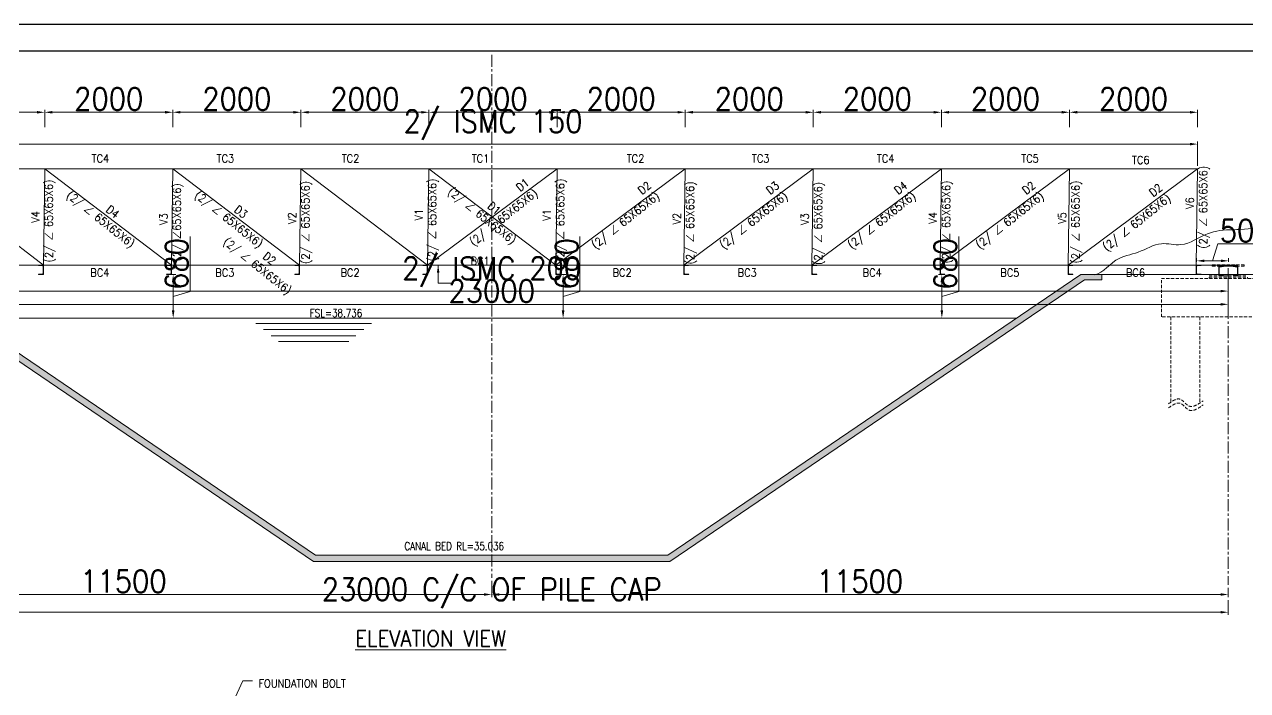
# Model space of a CAD drawing. Header units: millimetres. Extents: x 0 to 1124626, y -157535 to 82123.
# Drawn here: x 196213 to 215309, y 46621 to 57017 of the extents above; entities that cross this region are included whole.
import ezdxf

# ---------------------------------------------------------------- set-up
doc = ezdxf.new("R2010")
doc.units = ezdxf.units.MM
doc.header["$MEASUREMENT"] = 0
doc.linetypes.add('CENTER', pattern=[2, 1.25, -0.25, 0.25, -0.25])
doc.linetypes.add('HIDDEN', pattern=[0.375, 0.25, -0.125])
for name, color, linetype, lineweight in [('CN', 253, 'Continuous', 15), ('Dim', 6, 'Continuous', 13), ('HIDE', 251, 'HIDDEN', 13), ('rSHEET', 2, 'Continuous', 30), ('STR. STEEL', 25, 'Continuous', 18), ('Text', 7, 'Continuous', 15), ('TITLE TEXT', 50, 'Continuous', 18)]:
    doc.layers.add(name, color=color, linetype=linetype, lineweight=lineweight)
doc.styles.add('style1', font='romans.shx', dxfattribs={"width": 0.9, "height": 300})
doc.dimstyles.new('8.0 DIM-1', dxfattribs={"dimscale": 40, "dimtxt": 125, "dimasz": 3, "dimexe": 1, "dimexo": 1.2, "dimgap": 0.8, "dimtad": 1, "dimdec": 0, "dimlfac": 0.125, "dimzin": 1, "dimdsep": 46, "dimtxsty": 'style1', "dimcen": 2, "dimclrd": 8, "dimclre": 8, "dimclrt": 7, "dimadec": 0, "dimazin": 0, "dimtfac": 1, "dimtdec": 0, "dimtofl": 0, "dimtmove": 1, "dimatfit": 3, "dimfxl": 1, "dimtolj": 1, "dimtzin": 0, "dimlwd": 9, "dimlwe": 9, "dimarcsym": 1})
doc.dimstyles.new('Copy of DIM-1', dxfattribs={"dimscale": 40, "dimtxt": 125, "dimasz": 3, "dimexe": 1, "dimexo": 1.2, "dimgap": 0.8, "dimtad": 1, "dimdec": 0, "dimzin": 1, "dimdsep": 46, "dimtxsty": 'style1', "dimcen": 2, "dimclrd": 8, "dimclre": 8, "dimclrt": 7, "dimadec": 0, "dimazin": 0, "dimtfac": 1, "dimtdec": 0, "dimtofl": 0, "dimtmove": 1, "dimatfit": 3, "dimfxl": 1, "dimtolj": 1, "dimtzin": 0, "dimlwd": 9, "dimlwe": 9, "dimarcsym": 1})

# ---------------------------------------------------------------- blocks, each defined once
blk = doc.blocks.new('*D120')
at = {"layer": 'DEFPOINTS', "color": 0, "ltscale": 20, "transparency": 16777216}
for p in [(192529, 55150), (192529, 54791), (214529, 54763)]:
    blk.add_point(p, dxfattribs=at)
at = {"layer": 'Dim', "color": 8, "lineweight": 9, "ltscale": 20, "transparency": 16777216}
for p, q in [((192529, 54839), (192529, 55190)), ((214529, 54811), (214529, 55190)), ((214409, 55150), (192649, 55150))]:
    blk.add_line(p, q, dxfattribs=at)
at = {"layer": 'Dim', "color": 8, "ltscale": 20, "transparency": 16777216}
for points in [[(192649, 55170), (192649, 55130), (192529, 55150)], [(214409, 55130), (214409, 55170), (214529, 55150)]]:
    blk.add_solid(points, dxfattribs=at)
at = {"layer": 'Dim', "color": 7, "ltscale": 20, "transparency": 16777216, "insert": (203529, 55448), "char_height": 350, "attachment_point": 5, "style": 'style1'}
blk.add_mtext('\\A1;2/ ISMC 150', dxfattribs=at)
blk = doc.blocks.new('*D121')
at = {"layer": 'DEFPOINTS', "color": 0, "ltscale": 20, "transparency": 16777216}
for p in [(192008, 53263), (215008, 53263), (215008, 52856)]:
    blk.add_point(p, dxfattribs=at)
at = {"layer": 'Dim', "color": 8, "lineweight": 9, "ltscale": 20, "transparency": 16777216}
for p, q in [((192008, 53215), (192008, 52816)), ((215008, 53215), (215008, 52816)), ((192128, 52856), (214888, 52856))]:
    blk.add_line(p, q, dxfattribs=at)
at = {"layer": 'Dim', "color": 8, "ltscale": 20, "transparency": 16777216}
for points in [[(192128, 52876), (192128, 52836), (192008, 52856)], [(214888, 52836), (214888, 52876), (215008, 52856)]]:
    blk.add_solid(points, dxfattribs=at)
at = {"layer": 'Dim', "color": 7, "ltscale": 20, "transparency": 16777216, "insert": (203508, 53154), "char_height": 350, "attachment_point": 5, "style": 'style1'}
blk.add_mtext('\\A1;2/ ISMC 200', dxfattribs=at)
blk = doc.blocks.new('*D122')
at = {"layer": 'DEFPOINTS', "color": 0, "ltscale": 20, "transparency": 16777216}
for p in [(196529, 55647), (194529, 55367), (196529, 55367)]:
    blk.add_point(p, dxfattribs=at)
at = {"layer": 'Dim', "color": 8, "lineweight": 9, "ltscale": 20, "transparency": 16777216}
for p, q in [((194529, 55415), (194529, 55687)), ((194649, 55647), (196409, 55647)), ((196529, 55415), (196529, 55687))]:
    blk.add_line(p, q, dxfattribs=at)
at = {"layer": 'Dim', "color": 8, "ltscale": 20, "transparency": 16777216}
for points in [[(194649, 55667), (194649, 55627), (194529, 55647)], [(196409, 55627), (196409, 55667), (196529, 55647)]]:
    blk.add_solid(points, dxfattribs=at)
at = {"layer": 'Dim', "color": 7, "ltscale": 20, "transparency": 16777216, "insert": (195529, 55854), "char_height": 350, "attachment_point": 5, "style": 'style1'}
blk.add_mtext('\\A1;2000', dxfattribs=at)
blk = doc.blocks.new('*D123')
at = {"layer": 'DEFPOINTS', "color": 0, "ltscale": 20, "transparency": 16777216}
for p in [(198529, 55647), (196529, 55367), (198529, 55367)]:
    blk.add_point(p, dxfattribs=at)
at = {"layer": 'Dim', "color": 8, "lineweight": 9, "ltscale": 20, "transparency": 16777216}
for p, q in [((196529, 55415), (196529, 55687)), ((196649, 55647), (198409, 55647)), ((198529, 55415), (198529, 55687))]:
    blk.add_line(p, q, dxfattribs=at)
at = {"layer": 'Dim', "color": 8, "ltscale": 20, "transparency": 16777216}
for points in [[(196649, 55667), (196649, 55627), (196529, 55647)], [(198409, 55627), (198409, 55667), (198529, 55647)]]:
    blk.add_solid(points, dxfattribs=at)
at = {"layer": 'Dim', "color": 7, "ltscale": 20, "transparency": 16777216, "insert": (197529, 55854), "char_height": 350, "attachment_point": 5, "style": 'style1'}
blk.add_mtext('\\A1;2000', dxfattribs=at)
blk = doc.blocks.new('*D124')
at = {"layer": 'DEFPOINTS', "color": 0, "ltscale": 20, "transparency": 16777216}
for p in [(200529, 55647), (198529, 55367), (200529, 55367)]:
    blk.add_point(p, dxfattribs=at)
at = {"layer": 'Dim', "color": 8, "lineweight": 9, "ltscale": 20, "transparency": 16777216}
for p, q in [((198529, 55415), (198529, 55687)), ((198649, 55647), (200409, 55647)), ((200529, 55415), (200529, 55687))]:
    blk.add_line(p, q, dxfattribs=at)
at = {"layer": 'Dim', "color": 8, "ltscale": 20, "transparency": 16777216}
for points in [[(198649, 55667), (198649, 55627), (198529, 55647)], [(200409, 55627), (200409, 55667), (200529, 55647)]]:
    blk.add_solid(points, dxfattribs=at)
at = {"layer": 'Dim', "color": 7, "ltscale": 20, "transparency": 16777216, "insert": (199529, 55854), "char_height": 350, "attachment_point": 5, "style": 'style1'}
blk.add_mtext('\\A1;2000', dxfattribs=at)
blk = doc.blocks.new('*D125')
at = {"layer": 'DEFPOINTS', "color": 0, "ltscale": 20, "transparency": 16777216}
for p in [(202529, 55647), (200529, 55367), (202529, 55367)]:
    blk.add_point(p, dxfattribs=at)
at = {"layer": 'Dim', "color": 8, "lineweight": 9, "ltscale": 20, "transparency": 16777216}
for p, q in [((200529, 55415), (200529, 55687)), ((200649, 55647), (202409, 55647)), ((202529, 55415), (202529, 55687))]:
    blk.add_line(p, q, dxfattribs=at)
at = {"layer": 'Dim', "color": 8, "ltscale": 20, "transparency": 16777216}
for points in [[(200649, 55667), (200649, 55627), (200529, 55647)], [(202409, 55627), (202409, 55667), (202529, 55647)]]:
    blk.add_solid(points, dxfattribs=at)
at = {"layer": 'Dim', "color": 7, "ltscale": 20, "transparency": 16777216, "insert": (201529, 55854), "char_height": 350, "attachment_point": 5, "style": 'style1'}
blk.add_mtext('\\A1;2000', dxfattribs=at)
blk = doc.blocks.new('*D126')
at = {"layer": 'DEFPOINTS', "color": 0, "ltscale": 20, "transparency": 16777216}
for p in [(204529, 55647), (202529, 55367), (204529, 55367)]:
    blk.add_point(p, dxfattribs=at)
at = {"layer": 'Dim', "color": 8, "lineweight": 9, "ltscale": 20, "transparency": 16777216}
for p, q in [((202529, 55415), (202529, 55687)), ((202649, 55647), (204409, 55647)), ((204529, 55415), (204529, 55687))]:
    blk.add_line(p, q, dxfattribs=at)
at = {"layer": 'Dim', "color": 8, "ltscale": 20, "transparency": 16777216}
for points in [[(202649, 55667), (202649, 55627), (202529, 55647)], [(204409, 55627), (204409, 55667), (204529, 55647)]]:
    blk.add_solid(points, dxfattribs=at)
at = {"layer": 'Dim', "color": 7, "ltscale": 20, "transparency": 16777216, "insert": (203529, 55854), "char_height": 350, "attachment_point": 5, "style": 'style1'}
blk.add_mtext('\\A1;2000', dxfattribs=at)
blk = doc.blocks.new('*D127')
at = {"layer": 'DEFPOINTS', "color": 0, "ltscale": 20, "transparency": 16777216}
for p in [(206529, 55647), (204529, 55367), (206529, 55367)]:
    blk.add_point(p, dxfattribs=at)
at = {"layer": 'Dim', "color": 8, "lineweight": 9, "ltscale": 20, "transparency": 16777216}
for p, q in [((204529, 55415), (204529, 55687)), ((204649, 55647), (206409, 55647)), ((206529, 55415), (206529, 55687))]:
    blk.add_line(p, q, dxfattribs=at)
at = {"layer": 'Dim', "color": 8, "ltscale": 20, "transparency": 16777216}
for points in [[(204649, 55667), (204649, 55627), (204529, 55647)], [(206409, 55627), (206409, 55667), (206529, 55647)]]:
    blk.add_solid(points, dxfattribs=at)
at = {"layer": 'Dim', "color": 7, "ltscale": 20, "transparency": 16777216, "insert": (205529, 55854), "char_height": 350, "attachment_point": 5, "style": 'style1'}
blk.add_mtext('\\A1;2000', dxfattribs=at)
blk = doc.blocks.new('*D128')
at = {"layer": 'DEFPOINTS', "color": 0, "ltscale": 20, "transparency": 16777216}
for p in [(208529, 55647), (206529, 55367), (208529, 55367)]:
    blk.add_point(p, dxfattribs=at)
at = {"layer": 'Dim', "color": 8, "lineweight": 9, "ltscale": 20, "transparency": 16777216}
for p, q in [((206529, 55415), (206529, 55687)), ((206649, 55647), (208409, 55647)), ((208529, 55415), (208529, 55687))]:
    blk.add_line(p, q, dxfattribs=at)
at = {"layer": 'Dim', "color": 8, "ltscale": 20, "transparency": 16777216}
for points in [[(206649, 55667), (206649, 55627), (206529, 55647)], [(208409, 55627), (208409, 55667), (208529, 55647)]]:
    blk.add_solid(points, dxfattribs=at)
at = {"layer": 'Dim', "color": 7, "ltscale": 20, "transparency": 16777216, "insert": (207529, 55854), "char_height": 350, "attachment_point": 5, "style": 'style1'}
blk.add_mtext('\\A1;2000', dxfattribs=at)
blk = doc.blocks.new('*D129')
at = {"layer": 'DEFPOINTS', "color": 0, "ltscale": 20, "transparency": 16777216}
for p in [(210529, 55647), (208529, 55367), (210529, 55367)]:
    blk.add_point(p, dxfattribs=at)
at = {"layer": 'Dim', "color": 8, "lineweight": 9, "ltscale": 20, "transparency": 16777216}
for p, q in [((208529, 55415), (208529, 55687)), ((208649, 55647), (210409, 55647)), ((210529, 55415), (210529, 55687))]:
    blk.add_line(p, q, dxfattribs=at)
at = {"layer": 'Dim', "color": 8, "ltscale": 20, "transparency": 16777216}
for points in [[(208649, 55667), (208649, 55627), (208529, 55647)], [(210409, 55627), (210409, 55667), (210529, 55647)]]:
    blk.add_solid(points, dxfattribs=at)
at = {"layer": 'Dim', "color": 7, "ltscale": 20, "transparency": 16777216, "insert": (209529, 55854), "char_height": 350, "attachment_point": 5, "style": 'style1'}
blk.add_mtext('\\A1;2000', dxfattribs=at)
blk = doc.blocks.new('*D130')
at = {"layer": 'DEFPOINTS', "color": 0, "ltscale": 20, "transparency": 16777216}
for p in [(212529, 55647), (210529, 55367), (212529, 55367)]:
    blk.add_point(p, dxfattribs=at)
at = {"layer": 'Dim', "color": 8, "lineweight": 9, "ltscale": 20, "transparency": 16777216}
for p, q in [((210529, 55415), (210529, 55687)), ((210649, 55647), (212409, 55647)), ((212529, 55415), (212529, 55687))]:
    blk.add_line(p, q, dxfattribs=at)
at = {"layer": 'Dim', "color": 8, "ltscale": 20, "transparency": 16777216}
for points in [[(210649, 55667), (210649, 55627), (210529, 55647)], [(212409, 55627), (212409, 55667), (212529, 55647)]]:
    blk.add_solid(points, dxfattribs=at)
at = {"layer": 'Dim', "color": 7, "ltscale": 20, "transparency": 16777216, "insert": (211529, 55854), "char_height": 350, "attachment_point": 5, "style": 'style1'}
blk.add_mtext('\\A1;2000', dxfattribs=at)
blk = doc.blocks.new('*D131')
at = {"layer": 'DEFPOINTS', "color": 0, "ltscale": 20, "transparency": 16777216}
for p in [(192008, 52895), (215008, 53020), (215008, 52649)]:
    blk.add_point(p, dxfattribs=at)
at = {"layer": 'Dim', "color": 8, "lineweight": 9, "ltscale": 20, "transparency": 16777216}
for p, q in [((215008, 52972), (215008, 52609)), ((192008, 52847), (192008, 52609)), ((192128, 52649), (214888, 52649))]:
    blk.add_line(p, q, dxfattribs=at)
at = {"layer": 'Dim', "color": 8, "ltscale": 20, "transparency": 16777216}
for points in [[(192128, 52669), (192128, 52629), (192008, 52649)], [(214888, 52629), (214888, 52669), (215008, 52649)]]:
    blk.add_solid(points, dxfattribs=at)
at = {"layer": 'Dim', "color": 7, "ltscale": 20, "transparency": 16777216, "insert": (203508, 52856), "char_height": 350, "attachment_point": 5, "style": 'style1'}
blk.add_mtext('\\A1;23000', dxfattribs=at)
blk = doc.blocks.new('*D133')
at = {"layer": 'DEFPOINTS', "color": 0, "ltscale": 20, "transparency": 16777216}
for p in [(214529, 55647), (212529, 55367), (214529, 55367)]:
    blk.add_point(p, dxfattribs=at)
at = {"layer": 'Dim', "color": 8, "lineweight": 9, "ltscale": 20, "transparency": 16777216}
for p, q in [((212529, 55415), (212529, 55687)), ((212649, 55647), (214409, 55647)), ((214529, 55415), (214529, 55687))]:
    blk.add_line(p, q, dxfattribs=at)
at = {"layer": 'Dim', "color": 8, "ltscale": 20, "transparency": 16777216}
for points in [[(212649, 55667), (212649, 55627), (212529, 55647)], [(214409, 55627), (214409, 55667), (214529, 55647)]]:
    blk.add_solid(points, dxfattribs=at)
at = {"layer": 'Dim', "color": 7, "ltscale": 20, "transparency": 16777216, "insert": (213529, 55854), "char_height": 350, "attachment_point": 5, "style": 'style1'}
blk.add_mtext('\\A1;2000', dxfattribs=at)
blk = doc.blocks.new('*D136')
at = {"layer": 'DEFPOINTS', "color": 0, "ltscale": 20, "transparency": 16777216}
for p in [(214514, 53328), (214514, 53263), (215014, 53263)]:
    blk.add_point(p, dxfattribs=at)
at = {"layer": 'Dim', "color": 8, "lineweight": 9, "ltscale": 20, "transparency": 16777216}
for p, q in [((214843, 53591), (214764, 53328)), ((215716, 53591), (214843, 53591)), ((214514, 53311), (214514, 53368)), ((214894, 53328), (214634, 53328)), ((215014, 53311), (215014, 53368))]:
    blk.add_line(p, q, dxfattribs=at)
at = {"layer": 'Dim', "color": 8, "ltscale": 20, "transparency": 16777216}
for points in [[(214634, 53348), (214634, 53308), (214514, 53328)], [(214894, 53308), (214894, 53348), (215014, 53328)]]:
    blk.add_solid(points, dxfattribs=at)
at = {"layer": 'Dim', "color": 7, "ltscale": 20, "transparency": 16777216, "insert": (215280, 53798), "char_height": 350, "attachment_point": 5, "style": 'style1'}
blk.add_mtext('\\A1;500', dxfattribs=at)
blk = doc.blocks.new('*D236')
at = {"layer": 'DEFPOINTS', "color": 0, "ltscale": 20, "transparency": 16777216}
for p in [(203508, 48381), (192008, 48270), (203508, 48120)]:
    blk.add_point(p, dxfattribs=at)
at = {"layer": 'Dim', "color": 8, "lineweight": 9, "ltscale": 20, "transparency": 16777216}
for p, q in [((203508, 48333), (203508, 48080)), ((192008, 48222), (192008, 48080)), ((192128, 48120), (203388, 48120))]:
    blk.add_line(p, q, dxfattribs=at)
at = {"layer": 'Dim', "color": 8, "ltscale": 20, "transparency": 16777216}
for points in [[(192128, 48140), (192128, 48100), (192008, 48120)], [(203388, 48100), (203388, 48140), (203508, 48120)]]:
    blk.add_solid(points, dxfattribs=at)
at = {"layer": 'Dim', "color": 7, "ltscale": 20, "transparency": 16777216, "insert": (197758, 48327), "char_height": 350, "attachment_point": 5, "style": 'style1'}
blk.add_mtext('\\A1;11500', dxfattribs=at)
blk = doc.blocks.new('*D237')
at = {"layer": 'DEFPOINTS', "color": 0, "ltscale": 20, "transparency": 16777216}
for p in [(203508, 48381), (215008, 48270), (203508, 48120)]:
    blk.add_point(p, dxfattribs=at)
at = {"layer": 'Dim', "color": 8, "lineweight": 9, "ltscale": 20, "transparency": 16777216}
for p, q in [((203508, 48333), (203508, 48080)), ((215008, 48222), (215008, 48080)), ((214888, 48120), (203628, 48120))]:
    blk.add_line(p, q, dxfattribs=at)
at = {"layer": 'Dim', "color": 8, "ltscale": 20, "transparency": 16777216}
for points in [[(203628, 48140), (203628, 48100), (203508, 48120)], [(214888, 48100), (214888, 48140), (215008, 48120)]]:
    blk.add_solid(points, dxfattribs=at)
at = {"layer": 'Dim', "color": 7, "ltscale": 20, "transparency": 16777216, "insert": (209258, 48327), "char_height": 350, "attachment_point": 5, "style": 'style1'}
blk.add_mtext('\\A1;11500', dxfattribs=at)
blk = doc.blocks.new('*D238')
at = {"layer": 'DEFPOINTS', "color": 0, "ltscale": 20, "transparency": 16777216}
for p in [(192008, 48080), (215008, 48080), (215008, 47843)]:
    blk.add_point(p, dxfattribs=at)
at = {"layer": 'Dim', "color": 8, "lineweight": 9, "ltscale": 20, "transparency": 16777216}
for p, q in [((192008, 48032), (192008, 47803)), ((215008, 48032), (215008, 47803)), ((192128, 47843), (214888, 47843))]:
    blk.add_line(p, q, dxfattribs=at)
at = {"layer": 'Dim', "color": 8, "ltscale": 20, "transparency": 16777216}
for points in [[(192128, 47863), (192128, 47823), (192008, 47843)], [(214888, 47823), (214888, 47863), (215008, 47843)]]:
    blk.add_solid(points, dxfattribs=at)
at = {"layer": 'Dim', "color": 7, "ltscale": 20, "transparency": 16777216, "insert": (203508, 48141), "char_height": 350, "attachment_point": 5, "style": 'style1'}
blk.add_mtext('\\A1;23000 C/C OF PILE CAP', dxfattribs=at)
blk = doc.blocks.new('*D245')
at = {"layer": 'DEFPOINTS', "color": 0, "ltscale": 20, "transparency": 16777216}
for p in [(198433, 53113), (198433, 52433), (198535, 52433)]:
    blk.add_point(p, dxfattribs=at)
at = {"layer": 'Dim', "color": 8, "lineweight": 9, "ltscale": 20, "transparency": 16777216}
for p, q in [((198798, 53709), (198798, 52852)), ((198481, 53113), (198575, 53113)), ((198535, 52993), (198535, 52553)), ((198798, 52852), (198535, 52773)), ((198481, 52433), (198575, 52433))]:
    blk.add_line(p, q, dxfattribs=at)
at = {"layer": 'Dim', "color": 8, "ltscale": 20, "transparency": 16777216}
for points in [[(198555, 52993), (198515, 52993), (198535, 53113)], [(198515, 52553), (198555, 52553), (198535, 52433)]]:
    blk.add_solid(points, dxfattribs=at)
at = {"layer": 'Dim', "color": 7, "ltscale": 20, "transparency": 16777216, "insert": (198591, 53280), "char_height": 350, "attachment_point": 5, "rotation": 90, "style": 'style1'}
blk.add_mtext('\\A1;680', dxfattribs=at)
blk = doc.blocks.new('*D246')
at = {"layer": 'DEFPOINTS', "color": 0, "ltscale": 20, "transparency": 16777216}
for p in [(204521, 53113), (204521, 52433), (204623, 52433)]:
    blk.add_point(p, dxfattribs=at)
at = {"layer": 'Dim', "color": 8, "lineweight": 9, "ltscale": 20, "transparency": 16777216}
for p, q in [((204886, 53709), (204886, 52852)), ((204569, 53113), (204663, 53113)), ((204623, 52993), (204623, 52553)), ((204886, 52852), (204623, 52773)), ((204569, 52433), (204663, 52433))]:
    blk.add_line(p, q, dxfattribs=at)
at = {"layer": 'Dim', "color": 8, "ltscale": 20, "transparency": 16777216}
for points in [[(204643, 52993), (204603, 52993), (204623, 53113)], [(204603, 52553), (204643, 52553), (204623, 52433)]]:
    blk.add_solid(points, dxfattribs=at)
at = {"layer": 'Dim', "color": 7, "ltscale": 20, "transparency": 16777216, "insert": (204679, 53280), "char_height": 350, "attachment_point": 5, "rotation": 90, "style": 'style1'}
blk.add_mtext('\\A1;680', dxfattribs=at)
blk = doc.blocks.new('*D247')
at = {"layer": 'DEFPOINTS', "color": 0, "ltscale": 20, "transparency": 16777216}
for p in [(210435, 53113), (210435, 52433), (210536, 52433)]:
    blk.add_point(p, dxfattribs=at)
at = {"layer": 'Dim', "color": 8, "lineweight": 9, "ltscale": 20, "transparency": 16777216}
for p, q in [((210799, 53709), (210799, 52852)), ((210483, 53113), (210576, 53113)), ((210536, 52993), (210536, 52553)), ((210799, 52852), (210536, 52773)), ((210483, 52433), (210576, 52433))]:
    blk.add_line(p, q, dxfattribs=at)
at = {"layer": 'Dim', "color": 8, "ltscale": 20, "transparency": 16777216}
for points in [[(210556, 52993), (210516, 52993), (210536, 53113)], [(210516, 52553), (210556, 52553), (210536, 52433)]]:
    blk.add_solid(points, dxfattribs=at)
at = {"layer": 'Dim', "color": 7, "ltscale": 20, "transparency": 16777216, "insert": (210592, 53280), "char_height": 350, "attachment_point": 5, "rotation": 90, "style": 'style1'}
blk.add_mtext('\\A1;680', dxfattribs=at)

msp = doc.modelspace()

# ---------------------------------------------------------------- hatches: boundary and pattern name
at = {"layer": 'Dim', "ltscale": 20}
h = msp.add_hatch(dxfattribs=at)
h.set_pattern_fill('AR-CONC', color=256, scale=50)
h.set_pattern_definition([(50, (47675.6, 21955.26), (358.6301, -31.37607), [37.5, -412.5]), (355, (47675.6, 21955.26), (-69.3757, 376.0961), [30, -330]), (100.45144, (47705.5, 21952.64), (289.2544, 344.72), [31.8701, -350.57106]), (46.1842, (47675.6, 22055.26), (533.6207, -82.7596), [56.25, -618.75]), (96.63564, (47720.1, 22048.36), (467.331, 487.0593), [47.8052, -525.8569]), (351.18416, (47675.6, 22055.26), (467.331, 487.0593), [45, -495]), (21, (47725.6, 22030.26), (298.45353, -201.30945), [37.5, -412.5]), (326, (47725.6, 22030.26), (121.6577, 362.575), [30, -330]), (71.45144, (47750.48, 22013.48), (420.1112, 161.2656), [31.8701, -350.57106]), (37.5, (47675.61, 21955.26), (6.07993, 166.44693), [0, -326, 0, -335, 0, -331.25]), (7.5, (47675.61, 21955.26), (131.53477, 197.20586), [0, -191, 0, -318.5, 0, -126.25]), (327.5, (47564.11, 21955.26), (266.91122, -11.27744), [0, -125, 0, -390, 0, -517.5]), (317.5, (47514.1, 21955.26), (291.5931, 50.0525), [0, -162.5, 0, -259, 0, -367.5])])
h.paths.add_polyline_path([(195309.6831, 52432.6971), (195131.6786, 52432.6971), (200725.0256, 48634.4243, 0.1502506476), (200730.6435, 48632.6971), (203508.3132, 48632.6971), (203508.3132, 48732.6971), (200758.3132, 48732.6971)])
edge = h.paths.add_edge_path()
edge.add_line((194308.3132, 53112.6971), (194145.1551, 53112.6971))
edge.add_spline(control_points=[(194145.1551, 53112.6971), (194123.9835, 53108.7421), (194103.5563, 53109.0422), (194083.6957, 53112.6971)], knot_values=[3526.4432246046, 3526.4432246046, 3526.4432246046, 3526.4432246046, 3592.0427705407, 3592.0427705407, 3592.0427705407, 3592.0427705407], degree=3, periodic=0)
edge.add_line((194083.6957, 53112.6971), (193981.9969, 53112.6971))
edge.add_line((193981.9969, 53112.6971), (193981.9969, 53029.9687))
edge.add_line((193981.9969, 53029.9687), (194252.1349, 53029.9687))
edge.add_line((194252.1349, 53029.9687), (195131.6786, 52432.6971))
edge.add_line((195131.6786, 52432.6971), (195309.6831, 52432.6971))
edge.add_line((195309.6831, 52432.6971), (194308.3132, 53112.6971))
edge = h.paths.add_edge_path()
edge.add_line((212764.4916, 53029.9687), (213034.6296, 53029.9687))
edge.add_line((213034.6296, 53029.9687), (213034.6296, 53112.6971))
edge.add_line((213034.6296, 53112.6971), (212932.9308, 53112.6971))
edge.add_spline(control_points=[(212932.9308, 53112.6971), (212913.0702, 53109.0422), (212892.6429, 53108.7421), (212871.4714, 53112.6971)], knot_values=[3526.4432246046, 3526.4432246046, 3526.4432246046, 3526.4432246046, 3592.0427705407, 3592.0427705407, 3592.0427705407, 3592.0427705407], degree=3, periodic=0)
edge.add_line((212871.4714, 53112.6971), (212708.3132, 53112.6971))
edge.add_line((212708.3132, 53112.6971), (206258.3132, 48732.6971))
edge.add_line((206258.3132, 48732.6971), (203508.3132, 48732.6971))
edge.add_line((203508.3132, 48732.6971), (203508.3132, 48632.6971))
edge.add_line((203508.3132, 48632.6971), (206285.983, 48632.6971))
edge.add_arc((206285.983, 48642.6971), 10, 270, 304.17924052)
edge.add_line((206291.6008, 48634.4243), (212764.4916, 53029.9687))

# ---------------------------------------------------------------- linework, layer by layer
at = {"layer": 'CN', "color": 252, "linetype": 'CENTER', "ltscale": 150, "true_color": 0x939598}
for p, q in [((203508.3132, 56544.1318), (203508.3132, 48381.4023)), ((215008.3132, 52608.5654), (215008.3132, 48269.6522))]:
    msp.add_line(p, q, dxfattribs=at)
at = {"layer": 'CN', "linetype": 'Continuous', "ltscale": 5}
for p, q in [((192529.0102, 54763.0542), (214529.0102, 54763.0542)), ((194529.0102, 54763.0542), (196508.3132, 53262.6971))]:
    msp.add_line(p, q, dxfattribs=at)
at = {"layer": 'CN', "ltscale": 20}
for p, q in [((196529.0102, 54763.0542), (196508.3132, 53262.6971)), ((196529.0102, 54763.0542), (198508.3132, 53262.6971)), ((198529.0102, 54763.0542), (198508.3132, 53262.6971)), ((198529.0102, 54763.0542), (200508.3132, 53262.6971)), ((200529.0102, 54763.0542), (200508.3132, 53262.6971)), ((200529.0102, 54763.0542), (202508.3132, 53262.6971)), ((202529.0102, 54763.0542), (202508.3132, 53262.6971)), ((204529.0102, 54763.0542), (202508.3132, 53262.6971)), ((202529.0102, 54763.0542), (204508.3132, 53262.6971)), ((204529.0102, 54763.0542), (204508.3132, 53262.6971)), ((206529.0102, 54763.0542), (204508.3132, 53262.6971)), ((206529.0102, 54763.0542), (206508.3132, 53262.6971)), ((208529.0102, 54763.0542), (206508.3132, 53262.6971)), ((208529.0102, 54763.0542), (208508.3132, 53262.6971)), ((210529.0102, 54763.0542), (208508.3132, 53262.6971)), ((210529.0102, 54763.0542), (210508.3132, 53262.6971)), ((212529.0102, 54763.0542), (210508.3132, 53262.6971)), ((212529.0102, 54763.0542), (212508.3132, 53262.6971)), ((214529.0102, 54763.0542), (212508.3132, 53262.6971)), ((214529.0102, 54763.0542), (214508.3132, 53262.6971)), ((191858.3132, 53262.6971), (212508.3132, 53262.6971)), ((196508.3132, 53262.6971), (215158.3132, 53262.6971))]:
    msp.add_line(p, q, dxfattribs=at)
at = {"layer": 'Dim', "ltscale": 20}
for p, q in [((200758.3132, 48732.6971), (194308.3132, 53112.6971)), ((206258.3132, 48732.6971), (212708.3132, 53112.6971)), ((212708.3132, 53112.6971), (217791.3316, 53112.6971)), ((213034.6296, 53112.6971), (213034.6296, 53029.9687)), ((214858.3132, 53242.6971), (215158.3132, 53242.6971)), ((214958.3132, 53262.6971), (215058.3132, 53262.6971)), ((214958.3132, 53262.6971), (215058.3132, 53262.6971)), ((214958.3132, 53242.6971), (215058.3132, 53242.6971)), ((214958.3132, 53092.6971), (215058.3132, 53092.6971)), ((200725.0256, 48634.4243), (194252.1349, 53029.9687)), ((206291.6008, 48634.4243), (212764.4916, 53029.9687)), ((212764.4916, 53029.9687), (213034.6296, 53029.9687)), ((200758.3132, 48732.6971), (206258.3132, 48732.6971)), ((200730.6435, 48632.6971), (206285.983, 48632.6971))]:
    msp.add_line(p, q, dxfattribs=at)
at = {"layer": 'Dim', "color": 4, "ltscale": 20}
for p, q in [((195309.6831, 52432.6971), (211706.9434, 52432.6971)), ((199823.8336, 52350.9577), (201629.9324, 52350.9577)), ((199942.9591, 52255.214), (201510.8069, 52255.214)), ((200065.9275, 52156.3817), (201387.8385, 52156.3817)), ((200177.3676, 52066.8149), (201276.3984, 52066.8149))]:
    msp.add_line(p, q, dxfattribs=at)
at = {"layer": 'Dim', "ltscale": 20}
for centre, start, end in [((200730.6435, 48642.6971), 235.82075948, 270), ((206285.983, 48642.6971), 270, 304.17924052)]:
    msp.add_arc(centre, 10, start, end, dxfattribs=at)
msp.add_spline([(216271.9714, 54067.6971), (215671.0102, 54001.809), (215529.3327, 53895.6553), (215083.0499, 53814.2707), (214682.8119, 53750.5784), (214268.4063, 53580.7323), (213963.8011, 53594.8862), (213602.524, 53463.9633), (213251.8727, 53336.5786), (212871.4714, 53112.6971), (212851.6347, 53117.1941)], degree=3, dxfattribs=at)
at = {"layer": 'HIDE', "linetype": 'HIDDEN', "ltscale": 200}
for p, q in [((214708.3132, 53093.4647), (215308.3132, 53093.4647)), ((214708.3132, 53072.6971), (215308.3132, 53072.6971)), ((214708.3132, 53072.6971), (214708.3132, 53051.9295)), ((215308.3132, 53072.6971), (215308.3132, 53051.9295)), ((214113.3132, 52451.9295), (214113.3132, 51121.197)), ((214563.3132, 52451.9295), (214563.3132, 51121.197))]:
    msp.add_line(p, q, dxfattribs=at)
for points in [[(214758.3132, 53263.4647), (215258.3132, 53263.4647), (215258.3132, 53242.6971), (214758.3132, 53242.6971)], [(216053.3132, 53051.9295), (216053.3132, 52451.9295), (213963.3132, 52451.9295), (213963.3132, 53051.9295)]]:
    msp.add_lwpolyline(points, close=True, dxfattribs=at)
for points in [[(214075.2364, 51097.3291), (214257.6592, 51167.9854), (214391.1782, 51063.5), (214615.1386, 51143.5894)], [(214076.8003, 51033.2701), (214259.2232, 51103.9264), (214392.7422, 50999.4409), (214616.7025, 51079.5304)]]:
    msp.add_spline(points, degree=3, dxfattribs=at)
at = {"layer": 'rSHEET'}
msp.add_lwpolyline([(186502.4215, 26147.564), (230161.2642, 26147.564), (230161.2642, 57017.4843), (186502.4215, 57017.4843)], close=True, dxfattribs=at)
msp.add_lwpolyline([(187230.0689, 26562.5829), (229433.6168, 26562.5829, 0.4142135624), (229745.4657, 26874.4318), (229745.4657, 56290.6165, 0.4142135624), (229433.6168, 56602.4654), (187230.0689, 56602.4654, 0.4142135624), (186918.22, 56290.6165), (186918.22, 26874.4318, 0.4142135624)], format="xyb", close=True, dxfattribs=at)
at = {"layer": 'STR. STEEL', "ltscale": 20}
for points in [[(196508.3132, 53112.6971), (196433.3132, 53112.6971), (196433.3132, 53115.8943, -0.383864035), (196435.4624, 53118.2811), (196493.6585, 53124.3978, 0.383864035), (196502.6132, 53134.343), (196502.6132, 53241.0512, 0.383864035), (196493.6585, 53250.9964), (196435.4624, 53257.1131, -0.383864035), (196433.3132, 53259.4999), (196433.3132, 53262.6971), (196508.3132, 53262.6971)], [(198508.3132, 53112.6971), (198433.3132, 53112.6971), (198433.3132, 53115.8943, -0.383864035), (198435.4624, 53118.2811), (198493.6585, 53124.3978, 0.383864035), (198502.6132, 53134.343), (198502.6132, 53241.0512, 0.383864035), (198493.6585, 53250.9964), (198435.4624, 53257.1131, -0.383864035), (198433.3132, 53259.4999), (198433.3132, 53262.6971), (198508.3132, 53262.6971)], [(200508.3132, 53112.6971), (200433.3132, 53112.6971), (200433.3132, 53115.8943, -0.383864035), (200435.4624, 53118.2811), (200493.6585, 53124.3978, 0.383864035), (200502.6132, 53134.343), (200502.6132, 53241.0512, 0.383864035), (200493.6585, 53250.9964), (200435.4624, 53257.1131, -0.383864035), (200433.3132, 53259.4999), (200433.3132, 53262.6971), (200508.3132, 53262.6971)], [(202508.3132, 53112.6971), (202433.3132, 53112.6971), (202433.3132, 53115.8943, -0.383864035), (202435.4624, 53118.2811), (202493.6585, 53124.3978, 0.383864035), (202502.6132, 53134.343), (202502.6132, 53241.0512, 0.383864035), (202493.6585, 53250.9964), (202435.4624, 53257.1131, -0.383864035), (202433.3132, 53259.4999), (202433.3132, 53262.6971), (202508.3132, 53262.6971)], [(204508.3132, 53112.6971), (204583.3132, 53112.6971), (204583.3132, 53115.8943, 0.383864035), (204581.1641, 53118.2811), (204522.968, 53124.3978, -0.383864035), (204514.0132, 53134.343), (204514.0132, 53241.0512, -0.383864035), (204522.968, 53250.9964), (204581.1641, 53257.1131, 0.383864035), (204583.3132, 53259.4999), (204583.3132, 53262.6971), (204508.3132, 53262.6971)], [(206508.3132, 53112.6971), (206583.3132, 53112.6971), (206583.3132, 53115.8943, 0.383864035), (206581.1641, 53118.2811), (206522.968, 53124.3978, -0.383864035), (206514.0132, 53134.343), (206514.0132, 53241.0512, -0.383864035), (206522.968, 53250.9964), (206581.1641, 53257.1131, 0.383864035), (206583.3132, 53259.4999), (206583.3132, 53262.6971), (206508.3132, 53262.6971)], [(208508.3132, 53112.6971), (208583.3132, 53112.6971), (208583.3132, 53115.8943, 0.383864035), (208581.1641, 53118.2811), (208522.968, 53124.3978, -0.383864035), (208514.0132, 53134.343), (208514.0132, 53241.0512, -0.383864035), (208522.968, 53250.9964), (208581.1641, 53257.1131, 0.383864035), (208583.3132, 53259.4999), (208583.3132, 53262.6971), (208508.3132, 53262.6971)], [(210508.3132, 53112.6971), (210583.3132, 53112.6971), (210583.3132, 53115.8943, 0.383864035), (210581.1641, 53118.2811), (210522.968, 53124.3978, -0.383864035), (210514.0132, 53134.343), (210514.0132, 53241.0512, -0.383864035), (210522.968, 53250.9964), (210581.1641, 53257.1131, 0.383864035), (210583.3132, 53259.4999), (210583.3132, 53262.6971), (210508.3132, 53262.6971)], [(212508.3132, 53112.6971), (212583.3132, 53112.6971), (212583.3132, 53115.8943, 0.383864035), (212581.1641, 53118.2811), (212522.968, 53124.3978, -0.383864035), (212514.0132, 53134.343), (212514.0132, 53241.0512, -0.383864035), (212522.968, 53250.9964), (212581.1641, 53257.1131, 0.383864035), (212583.3132, 53259.4999), (212583.3132, 53262.6971), (212508.3132, 53262.6971)], [(214508.3132, 53112.6971), (214583.3132, 53112.6971), (214583.3132, 53115.8943, 0.383864035), (214581.1641, 53118.2811), (214522.968, 53124.3978, -0.383864035), (214514.0132, 53134.343), (214514.0132, 53241.0512, -0.383864035), (214522.968, 53250.9964), (214581.1641, 53257.1131, 0.383864035), (214583.3132, 53259.4999), (214583.3132, 53262.6971), (214508.3132, 53262.6971)], [(214858.3132, 53092.6971), (214933.3132, 53092.6971), (214933.3132, 53095.8943, 0.383864035), (214931.1641, 53098.2811), (214872.968, 53104.3978, -0.383864035), (214864.0132, 53114.343), (214864.0132, 53221.0512, -0.383864035), (214872.968, 53230.9964), (214931.1641, 53237.1131, 0.383864035), (214933.3132, 53239.4999), (214933.3132, 53242.6971), (214858.3132, 53242.6971)], [(215158.3132, 53092.6971), (215083.3132, 53092.6971), (215083.3132, 53095.8943, -0.383864035), (215085.4624, 53098.2811), (215143.6585, 53104.3978, 0.383864035), (215152.6132, 53114.343), (215152.6132, 53221.0512, 0.383864035), (215143.6585, 53230.9964), (215085.4624, 53237.1131, -0.383864035), (215083.3132, 53239.4999), (215083.3132, 53242.6971), (215158.3132, 53242.6971)]]:
    msp.add_lwpolyline(points, format="xyb", close=True, dxfattribs=at)

# ---------------------------------------------------------------- texts
at = {"layer": 'Dim', "color": 7, "ltscale": 20, "insert": (202945.5005, 53009.7013), "char_height": 125, "attachment_point": 7, "style": 'style1'}
msp.add_mtext('\\A1;', dxfattribs=at)
at = {"layer": 'Text', "ltscale": 20, "style": 'style1', "width": 0.8}
for s, p in [('FSL=38.736', (200668.2863, 52450.4095)), ('CANAL BED RL=35.036', (202145.4272, 48812.4818))]:
    msp.add_text(s, height=125, dxfattribs=at).set_placement(p)
at = {"layer": 'Text', "ltscale": 20, "char_height": 125, "style": 'style1'}
for s, insert, width, attachment_point in [('TC4', (197262.0931, 54987.9394), 111.984005, 1), ('TC3', (199213.3287, 54987.9394), 111.984005, 1), ('TC2', (201167.2077, 54987.9394), 111.984005, 1), ('TC1', (203197.2119, 54987.9394), 111.984005, 1), ('TC2', (205890.8127, 54987.9394), 111.984005, 3), ('TC3', (207844.6917, 54987.9394), 111.984005, 3), ('TC4', (209795.9273, 54987.9394), 111.984005, 3), ('TC5', (212050.2266, 54987.9394), 111.984005, 3), ('TC6', (213779.4539, 54963.9451), 111.984005, 3), ('BC1', (203176.515, 53389.2361), 111.984005, 1), ('BC4', (197241.3961, 53206.0379), 111.984005, 1), ('BC3', (199192.6317, 53206.0379), 111.984005, 1), ('BC2', (201146.5108, 53206.0379), 111.984005, 1), ('BC2', (205693.2921, 53206.0379), 111.984005, 3), ('BC3', (207647.1711, 53206.0379), 111.984005, 3), ('BC4', (209598.4067, 53206.0379), 111.984005, 3), ('BC5', (211748.0673, 53206.0379), 111.984005, 3), ('BC6', (213708.5557, 53206.0379), 111.984005, 3), ('FOUNDATION BOLT', (199866.573, 46668.7245), 1577.336222, 7)]:
    msp.add_mtext(s, dxfattribs=dict(at, insert=insert, width=width, attachment_point=attachment_point))
for s, insert, width, attachment_point, rotation in [('\\pxi10.7408;V6\\P\\pi5.79088;(2/ ∠ 65X65X6)', (214719.5137, 52793.3476), 2273.07458, 7, 90), ('\\pi1342.6;V4\\P\\pi723.86;(2/ ∠ 65X65X6)', (196321.7283, 52578.0988), 2273.07458, 1, 90), ('\\pi1345.3;V3\\P\\pi780.11;(2/ ∠65X65X6)', (198322.0936, 52541.6298), 2273.07458, 1, 90), ('\\pi1345.3;V2\\P\\pi723.86;(2/ ∠ 65X65X6)', (200329.2553, 52555.9388), 2273.07458, 1, 90), ('\\pi1361.4;V1\\P\\pi723.86;(2/ ∠ 65X65X6)', (202307.7713, 52594.5892), 2273.07458, 1, 90), ('\\pxi10.5624;D1\\P\\pi5.59088;(2/ ∠ 65X65X6)', (202477.4674, 55084.2702), 2822.717504, 1, 321.33452198), ('\\pxi10.5624;D1\\P\\pi5.59088;(2/ ∠ 65X65X6)', (204028.3273, 54623.002), 2822.717504, 3, 38.66547802), ('\\pi1361.4,t1361.4;V1\\P\\pi723.86,tz;(2/ ∠ 65X65X6)', (204307.7713, 52591.2405), 2273.07458, 1, 90), ('\\pxi10.5624;D2\\P\\pi5.59088;(2/ ∠ 65X65X6)', (205931.4884, 54577.3694), 2822.717504, 3, 38.66547802), ('\\pi1345.3,t2845.3;V2\\P\\pi723.86,tz;(2/ ∠ 65X65X6)', (206708.8551, 52549.3835), 2273.07458, 7, 90), ('\\pxi10.5624;D3\\P\\pi5.59088;(2/ ∠ 65X65X6)', (207931.4884, 54577.3694), 2822.717504, 3, 38.66547802), ('\\pi1345.3;V3\\P\\pi723.86;(2/ ∠ 65X65X6)', (208708.8551, 52540.8634), 2273.07458, 7, 90), ('\\pxi10.5624;D4\\P\\pi5.59088;(2/ ∠ 65X65X6)', (209931.4884, 54577.3694), 2822.717504, 3, 38.66547802), ('\\pi1342.6;V4\\P\\pi723.86;(2/ ∠ 65X65X6)', (210708.8551, 52561.9275), 2273.07458, 7, 90), ('\\pxi10.5624;D2\\P\\pi5.59088;(2/ ∠ 65X65X6)', (211931.4884, 54577.3694), 2822.717504, 3, 38.66547802), ('\\pxi10.7408;V5\\P\\pi5.79088;(2/ ∠ 65X65X6)', (212728.4064, 52561.9275), 2273.07458, 7, 90), ('\\pxi10.5624;D2\\P\\pi5.59088;(2/ ∠ 65X65X6)', (213912.8499, 54541.7488), 2822.717504, 3, 38.66547802), ('\\pxi10.5624;D4\\P\\pi5.59088;(2/ ∠ 65X65X6)', (196523.276, 55029.4091), 2822.717504, 1, 321.33452198), ('\\pxi10.5624;D3\\P\\pi5.59088;(2/ ∠ 65X65X6)', (198523.276, 55029.4091), 2822.717504, 1, 321.33452198), ('\\pxi10.5624;D2\\P\\pi5.59088;(2/ ∠ 65X65X6)', (198970.2286, 54301.4182), 2822.717504, 1, 321.33452198)]:
    msp.add_mtext(s, dxfattribs=dict(at, insert=insert, width=width, attachment_point=attachment_point, rotation=rotation))
at = {"layer": 'TITLE TEXT', "ltscale": 20, "insert": (201378.75, 47557.8498), "char_height": 250, "width": 8570.669872, "attachment_point": 1, "style": 'style1'}
msp.add_mtext('{\\LELEVATION VIEW}', dxfattribs=at)

# ---------------------------------------------------------------- dimensions: what is measured, and where the dimension line sits
at = {"layer": 'Dim', "ltscale": 20}
dim = msp.add_linear_dim(base=(192529.3907, 55149.6206), p1=(214529.0102, 54763.0542), p2=(192529.3907, 54790.6383), angle=180, text='2/ ISMC 150', dimstyle='Copy of DIM-1', override={"dimtxt": 125}, dxfattribs=at)
dim.commit()
dim.dimension.update_dxf_attribs({"geometry": '*D120', "text_midpoint": (203529.2004, 55447.6206)})
for base, p1, p2, override, picture, middle in [((196529.0102, 55646.5081), (194529.0102, 55366.9943), (196529.0102, 55366.9943), {"dimtxt": 125}, '*D122', (195529.0102, 55853.5081)), ((198529.0102, 55646.5081), (196529.0102, 55366.9943), (198529.0102, 55366.9943), {"dimtxt": 125}, '*D123', (197529.0102, 55853.5081)), ((200529.0102, 55646.5081), (198529.0102, 55366.9943), (200529.0102, 55366.9943), {"dimtxt": 125}, '*D124', (199529.0102, 55853.5081)), ((202529.0102, 55646.5081), (200529.0102, 55366.9943), (202529.0102, 55366.9943), {"dimtxt": 125}, '*D125', (201529.0102, 55853.5081)), ((204529.0102, 55646.5081), (202529.0102, 55366.9943), (204529.0102, 55366.9943), {"dimtxt": 125}, '*D126', (203529.0102, 55853.5081)), ((206529.0102, 55646.5081), (204529.0102, 55366.9943), (206529.0102, 55366.9943), {"dimtxt": 125}, '*D127', (205529.0102, 55853.5081)), ((208529.0102, 55646.5081), (206529.0102, 55366.9943), (208529.0102, 55366.9943), {"dimtxt": 125}, '*D128', (207529.0102, 55853.5081)), ((210529.0102, 55646.5081), (208529.0102, 55366.9943), (210529.0102, 55366.9943), {"dimtxt": 125}, '*D129', (209529.0102, 55853.5081)), ((212529.0102, 55646.5081), (210529.0102, 55366.9943), (212529.0102, 55366.9943), {"dimtxt": 125, "dimtxsty": 'style1'}, '*D130', (211529.0102, 55853.5081)), ((214529.0102, 55646.5081), (212529.0102, 55366.9943), (214529.0102, 55366.9943), {"dimtxt": 125}, '*D133', (213529.0102, 55853.5081)), ((214514.0132, 53327.9283), (215014.0132, 53262.6971), (214514.0132, 53262.6971), {"dimtxt": 125}, '*D136', (214874.9133, 53797.9283)), ((215008.3132, 52648.5654), (192008.3132, 52895.4153), (215008.3132, 53019.7687), {"dimtxt": 125}, '*D131', (203508.3132, 52855.5654))]:
    dim = msp.add_linear_dim(base=base, p1=p1, p2=p2, dimstyle='Copy of DIM-1', override=override, dxfattribs=at)
    dim.commit()
    dim.dimension.update_dxf_attribs({"geometry": picture, "text_midpoint": middle})
for base, p1, p2, text, picture, middle in [((215008.3132, 52855.8532), (192008.3132, 53262.6971), (215008.3132, 53262.6971), '2/ ISMC 200', '*D121', (203508.3132, 53153.8532)), ((215008.3132, 47843.1827), (192008.3132, 48080.1584), (215008.3132, 48080.1584), '<> C/C OF PILE CAP', '*D238', (203508.3132, 48141.1827))]:
    dim = msp.add_linear_dim(base=base, p1=p1, p2=p2, text=text, dimstyle='Copy of DIM-1', dxfattribs=at)
    dim.commit()
    dim.dimension.update_dxf_attribs({"geometry": picture, "text_midpoint": middle})
for base, p1, p2, angle, picture, middle in [((198534.637, 52432.6971), (198433.3132, 53112.6971), (198433.3132, 52432.6971), 90, '*D245', (198590.637, 52883.5972)), ((204622.7298, 52432.6971), (204521.406, 53112.6971), (204521.406, 52432.6971), 90, '*D246', (204678.7298, 52883.5972)), ((210536.0616, 52432.6971), (210434.7378, 53112.6971), (210434.7378, 52432.6971), 90, '*D247', (210592.0616, 52883.5972)), ((203508.3132, 48120.1584), (215008.3132, 48269.6522), (203508.3132, 48381.4023), 180, '*D237', (209258.3132, 48327.1584))]:
    dim = msp.add_linear_dim(base=base, p1=p1, p2=p2, angle=angle, dimstyle='Copy of DIM-1', dxfattribs=at)
    dim.commit()
    dim.dimension.update_dxf_attribs({"geometry": picture, "text_midpoint": middle})
dim = msp.add_linear_dim(base=(203508.3132, 48120.1584), p1=(192008.3132, 48269.6522), p2=(203508.3132, 48381.4023), dimstyle='Copy of DIM-1', dxfattribs=at)
dim.commit()
dim.dimension.update_dxf_attribs({"geometry": '*D236', "text_midpoint": (197758.3132, 48327.1584)})

# ---------------------------------------------------------------- leaders
msp.add_leader([(202672.2797, 53262.6971), (202672.2797, 52977.7013), (202913.5005, 52977.7013)], dimstyle='8.0 DIM-1', dxfattribs=at)
msp.add_leader([(199224.0812, 45917.6714), (199624.103, 46770.6071), (199772.2434, 46770.6071)], dimstyle='Copy of DIM-1', override={"dimtxt": 125, "dimasz": 3, "dimgap": 0.8, "dimtad": 0, "dimldrblk": 'Open90'}, dxfattribs=at)

doc.saveas('drawing.dxf')
